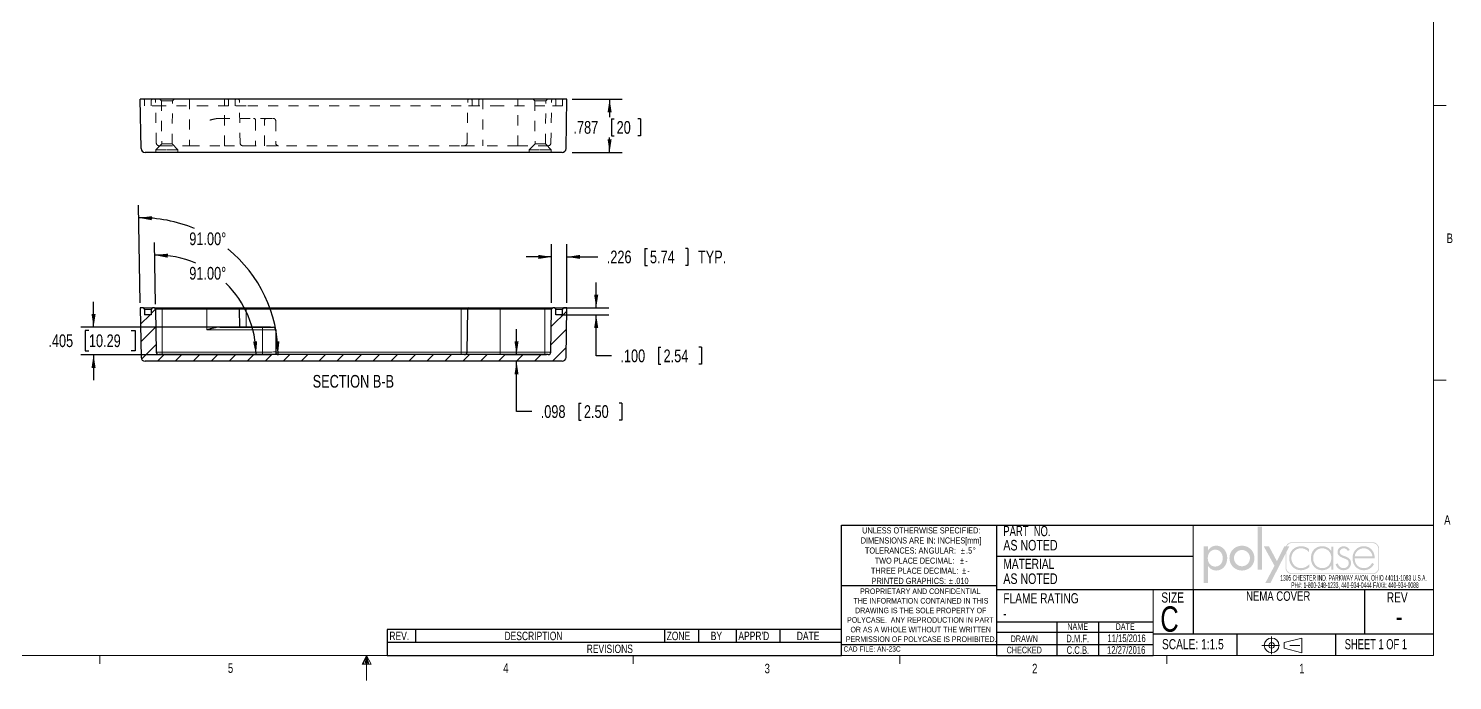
# Paper-space layout 'Sheet1' of a CAD drawing. Header units: inches. Extents: x 0.3 to 21.8, y 0.2 to 16.9.
# Drawn here: x 7.7 to 21.71, y 0.16 to 6.58 of the extents above; entities that cross this region are included whole.
import ezdxf

# ---------------------------------------------------------------- set-up
doc = ezdxf.new("R2010")
doc.units = ezdxf.units.IN
doc.header["$MEASUREMENT"] = 0
doc.linetypes.add('CENTERX2', pattern=[0.8, 0.5, -0.1, 0.1, -0.1])
doc.linetypes.add('HIDDEN', pattern=[0.075, 0.05, -0.025])
doc.layers.add('FORMAT', color=7, linetype='Continuous')
doc.layers.add('SLD-0', color=7, linetype='Continuous')
doc.styles.add('SLDTEXTSTYLE0', font='TXT', dxfattribs={"width": 0.525406})
doc.styles.add('SLDTEXTSTYLE1', font='TXT', dxfattribs={"width": 0.75})
doc.styles.add('SLDTEXTSTYLE2', font='TXT', dxfattribs={"width": 0.694444})
doc.styles.add('SLDTEXTSTYLE3', font='TXT', dxfattribs={"width": 0.6875})
doc.dimstyles.new('SLDDIMSTYLE0', dxfattribs={"dimtxt": 0.125, "dimasz": 0.13, "dimexe": 0, "dimexo": 0.0625, "dimgap": 0.03125, "dimtad": 0, "dimtih": 1, "dimtoh": 1, "dimdec": 3, "dimlfac": 1.5, "dimrnd": 1e-09, "dimzin": 12, "dimdsep": 46, "dimtxsty": 'SLDTEXTSTYLE1', "dimsah": 1, "dimcen": 0.09, "dimadec": 0, "dimazin": 3, "dimtfac": 1, "dimtdec": 3, "dimtofl": 0, "dimtmove": 0, "dimatfit": 3, "dimfxl": 0, "dimfrac": 2, "dimtolj": 1, "dimtzin": 12, "dimarcsym": 0})
doc.dimstyles.new('SLDDIMSTYLE2', dxfattribs={"dimtxt": 0.125, "dimasz": 0.13, "dimexe": 0, "dimexo": 0.0625, "dimgap": 0.03125, "dimtad": 0, "dimtih": 1, "dimtoh": 1, "dimdec": 3, "dimlfac": 1.5, "dimrnd": 1e-09, "dimzin": 12, "dimdsep": 46, "dimtxsty": 'SLDTEXTSTYLE1', "dimsah": 1, "dimcen": 0.09, "dimadec": 0, "dimazin": 3, "dimtfac": 1, "dimtdec": 3, "dimtmove": 0, "dimatfit": 0, "dimfxl": 0, "dimfrac": 2, "dimtolj": 1, "dimtzin": 12, "dimarcsym": 0})
doc.dimstyles.new('SLDDIMSTYLE3', dxfattribs={"dimtxt": 0.125, "dimasz": 0.13, "dimexe": 0, "dimexo": 0.0625, "dimgap": 0.03125, "dimtad": 0, "dimtih": 1, "dimtoh": 1, "dimdec": 3, "dimlfac": 1.5, "dimrnd": 1e-09, "dimzin": 4, "dimdsep": 46, "dimtxsty": 'SLDTEXTSTYLE1', "dimsah": 1, "dimcen": 0.09, "dimadec": 0, "dimazin": 1, "dimtfac": 1, "dimtdec": 3, "dimtmove": 0, "dimatfit": 0, "dimfxl": 0, "dimfrac": 2, "dimtolj": 1, "dimtzin": 12, "dimarcsym": 0})
doc.dimstyles.new('SLDDIMSTYLE7', dxfattribs={"dimtxt": 0.125, "dimasz": 0.13, "dimexe": 0, "dimexo": 0.0625, "dimgap": 0.03125, "dimtad": 0, "dimtih": 1, "dimtoh": 1, "dimdec": 4, "dimlfac": 1.5, "dimzin": 4, "dimdsep": 46, "dimtxsty": 'SLDTEXTSTYLE1', "dimsah": 1, "dimcen": 0.09, "dimazin": 1, "dimtfac": 1, "dimtofl": 0, "dimtmove": 0, "dimatfit": 3, "dimfxl": 0, "dimfrac": 2, "dimtolj": 1, "dimtzin": 12, "dimarcsym": 0})

# ---------------------------------------------------------------- blocks, each defined once
blk = doc.blocks.new('SW_NOTE_0')
at = {"color": 0, "linetype": 'Continuous', "lineweight": 0, "char_height": 0.055, "attachment_point": 2, "style": 'SLDTEXTSTYLE0'}
for s, insert in [('1305 CHESTER IND. PARKWAY AVON, OHIO 44011-1083 U.S.A.', (0.742, 0.071)), ('PH#: 1-800-248-1233, 440-934-0444 FAX#: 440-934-0088', (0.756, 0))]:
    blk.add_mtext(s, dxfattribs=dict(at, insert=insert))
blk = doc.blocks.new('Block2')
at = {"linetype": 'Continuous'}
blk.add_hatch(color=7, dxfattribs=at).paths.add_polyline_path([(1.559, 0.355), (1.559, 1.505), (1.44, 1.505), (1.44, 0.355)], flags=0)
h = blk.add_hatch(color=7, dxfattribs=at)
edge = h.paths.add_edge_path(flags=0)
edge.add_spline(control_points=[(0.122, 0.452), (0.17, 0.382), (0.245, 0.334), (0.333, 0.334)], knot_values=[4, 4, 4, 4, 5, 5, 5, 5], weights=[1, 1, 1, 1], degree=3, periodic=0)
edge.add_spline(control_points=[(0.333, 0.334), (0.523, 0.334), (0.629, 0.492), (0.629, 0.669)], knot_values=[3, 3, 3, 3, 4, 4, 4, 4], weights=[1, 1, 1, 1], degree=3, periodic=0)
edge.add_spline(control_points=[(0.629, 0.669), (0.629, 0.839), (0.517, 0.994), (0.338, 0.994)], knot_values=[2, 2, 2, 2, 3, 3, 3, 3], weights=[1, 1, 1, 1], degree=3, periodic=0)
edge.add_spline(control_points=[(0.338, 0.994), (0.245, 0.994), (0.171, 0.946), (0.122, 0.872)], knot_values=[1, 1, 1, 1, 2, 2, 2, 2], weights=[1, 1, 1, 1], degree=3, periodic=0)
edge.add_line((0.122, 0.872), (0.119, 0.872))
edge.add_line((0.119, 0.872), (0.119, 0.975))
edge.add_line((0.119, 0.975), (0, 0.975))
edge.add_line((0, 0.975), (0, 0))
edge.add_line((0, 0), (0.119, 0))
edge.add_line((0.119, 0), (0.119, 0.452))
edge.add_line((0.119, 0.452), (0.122, 0.452))
edge = h.paths.add_edge_path(flags=0)
edge.add_spline(control_points=[(0.113, 0.665), (0.113, 0.78), (0.185, 0.888), (0.309, 0.888), (0.437, 0.888), (0.51, 0.786), (0.51, 0.665)], knot_values=[0, 0, 0, 0, 1, 1, 1, 2, 2, 2, 2], weights=[1, 1, 1, 1, 1, 1, 1], degree=3, periodic=0)
edge.add_spline(control_points=[(0.51, 0.665), (0.51, 0.543), (0.439, 0.44), (0.309, 0.44), (0.183, 0.44), (0.113, 0.549), (0.113, 0.665)], knot_values=[2, 2, 2, 2, 3, 3, 3, 4, 4, 4, 4], weights=[1, 1, 1, 1, 1, 1, 1], degree=3, periodic=0)
h = blk.add_hatch(color=7, dxfattribs=at)
edge = h.paths.add_edge_path(flags=0)
edge.add_spline(control_points=[(0.69, 0.664), (0.69, 0.477), (0.836, 0.334), (1.022, 0.334), (1.207, 0.334), (1.353, 0.477), (1.353, 0.664)], knot_values=[0, 0, 0, 0, 1, 1, 1, 2, 2, 2, 2], weights=[1, 1, 1, 1, 1, 1, 1], degree=3, periodic=0)
edge.add_spline(control_points=[(1.353, 0.664), (1.353, 0.851), (1.207, 0.994), (1.022, 0.994), (0.836, 0.994), (0.69, 0.851), (0.69, 0.664)], knot_values=[2, 2, 2, 2, 3, 3, 3, 4, 4, 4, 4], weights=[1, 1, 1, 1, 1, 1, 1], degree=3, periodic=0)
edge = h.paths.add_edge_path(flags=0)
edge.add_spline(control_points=[(1.234, 0.664), (1.234, 0.547), (1.139, 0.448), (1.022, 0.448), (0.904, 0.448), (0.81, 0.547), (0.81, 0.664)], knot_values=[0, 0, 0, 0, 1, 1, 1, 2, 2, 2, 2], weights=[1, 1, 1, 1, 1, 1, 1], degree=3, periodic=0)
edge.add_spline(control_points=[(0.81, 0.664), (0.81, 0.782), (0.904, 0.88), (1.022, 0.88), (1.139, 0.88), (1.234, 0.782), (1.234, 0.664)], knot_values=[2, 2, 2, 2, 3, 3, 3, 4, 4, 4, 4], weights=[1, 1, 1, 1, 1, 1, 1], degree=3, periodic=0)
h = blk.add_hatch(color=7, dxfattribs=at)
edge = h.paths.add_edge_path(flags=0)
edge.add_spline(control_points=[(4.669, 0.413), (4.669, 0.316), (4.59, 0.237), (4.493, 0.237)], knot_values=[7, 7, 7, 7, 8, 8, 8, 8], weights=[1, 1, 1, 1], degree=3, periodic=0)
edge.add_line((4.493, 0.237), (2.356, 0.237))
edge.add_spline(control_points=[(2.356, 0.237), (2.259, 0.237), (2.18, 0.316), (2.18, 0.413)], knot_values=[1, 1, 1, 1, 2, 2, 2, 2], weights=[1, 1, 1, 1], degree=3, periodic=0)
edge.add_line((2.18, 0.413), (2.18, 0.781))
edge.add_line((2.18, 0.781), (1.778, 0))
edge.add_line((1.778, 0), (1.643, 0))
edge.add_line((1.643, 0), (1.887, 0.461))
edge.add_line((1.887, 0.461), (1.603, 0.975))
edge.add_line((1.603, 0.975), (1.742, 0.975))
edge.add_line((1.742, 0.975), (1.952, 0.582))
edge.add_line((1.952, 0.582), (2.146, 0.975))
edge.add_line((2.146, 0.975), (2.192, 0.975))
edge.add_spline(control_points=[(2.192, 0.975), (2.218, 1.041), (2.282, 1.087), (2.356, 1.087)], knot_values=[3.233464, 3.233464, 3.233464, 3.233464, 4, 4, 4, 4], weights=[1, 1, 1, 1], degree=3, periodic=0)
edge.add_line((2.356, 1.087), (4.493, 1.087))
edge.add_spline(control_points=[(4.493, 1.087), (4.59, 1.087), (4.669, 1.008), (4.669, 0.911)], knot_values=[5, 5, 5, 5, 6, 6, 6, 6], weights=[1, 1, 1, 1], degree=3, periodic=0)
edge.add_line((4.669, 0.911), (4.669, 0.413))
edge = h.paths.add_edge_path(flags=0)
edge.add_line((2.215, 0.975), (2.28, 0.975))
edge.add_line((2.28, 0.975), (2.201, 0.821))
edge.add_line((2.201, 0.821), (2.201, 0.413))
edge.add_spline(control_points=[(2.201, 0.413), (2.201, 0.327), (2.271, 0.258), (2.356, 0.258)], knot_values=[2, 2, 2, 2, 3, 3, 3, 3], weights=[1, 1, 1, 1], degree=3, periodic=0)
edge.add_line((2.356, 0.258), (4.493, 0.258))
edge.add_spline(control_points=[(4.493, 0.258), (4.579, 0.258), (4.649, 0.327), (4.649, 0.413)], knot_values=[4, 4, 4, 4, 5, 5, 5, 5], weights=[1, 1, 1, 1], degree=3, periodic=0)
edge.add_line((4.649, 0.413), (4.649, 0.911))
edge.add_spline(control_points=[(4.649, 0.911), (4.649, 0.997), (4.579, 1.066), (4.493, 1.066)], knot_values=[6, 6, 6, 6, 7, 7, 7, 7], weights=[1, 1, 1, 1], degree=3, periodic=0)
edge.add_line((4.493, 1.066), (2.356, 1.066))
edge.add_spline(control_points=[(2.356, 1.066), (2.293, 1.066), (2.239, 1.029), (2.215, 0.975)], knot_values=[0, 0, 0, 0, 0.732403, 0.732403, 0.732403, 0.732403], weights=[1, 1, 1, 1], degree=3, periodic=0)
h = blk.add_hatch(color=7, dxfattribs=at)
edge = h.paths.add_edge_path(flags=0)
edge.add_spline(control_points=[(2.806, 0.905), (2.745, 0.957), (2.672, 0.98), (2.593, 0.98)], knot_values=[8, 8, 8, 8, 9, 9, 9, 9], weights=[1, 1, 1, 1], degree=3, periodic=0)
edge.add_spline(control_points=[(2.593, 0.98), (2.413, 0.98), (2.278, 0.84), (2.278, 0.662)], knot_values=[7, 7, 7, 7, 8, 8, 8, 8], weights=[1, 1, 1, 1], degree=3, periodic=0)
edge.add_spline(control_points=[(2.278, 0.662), (2.278, 0.484), (2.41, 0.342), (2.592, 0.342)], knot_values=[6, 6, 6, 6, 7, 7, 7, 7], weights=[1, 1, 1, 1], degree=3, periodic=0)
edge.add_spline(control_points=[(2.592, 0.342), (2.674, 0.342), (2.752, 0.372), (2.814, 0.427)], knot_values=[5, 5, 5, 5, 6, 6, 6, 6], weights=[1, 1, 1, 1], degree=3, periodic=0)
edge.add_line((2.814, 0.427), (2.814, 0.507))
edge.add_spline(control_points=[(2.814, 0.507), (2.759, 0.44), (2.676, 0.398), (2.589, 0.398)], knot_values=[3, 3, 3, 3, 4, 4, 4, 4], weights=[1, 1, 1, 1], degree=3, periodic=0)
edge.add_spline(control_points=[(2.589, 0.398), (2.445, 0.398), (2.337, 0.523), (2.337, 0.662)], knot_values=[2, 2, 2, 2, 3, 3, 3, 3], weights=[1, 1, 1, 1], degree=3, periodic=0)
edge.add_spline(control_points=[(2.337, 0.662), (2.337, 0.802), (2.446, 0.925), (2.59, 0.925)], knot_values=[1, 1, 1, 1, 2, 2, 2, 2], weights=[1, 1, 1, 1], degree=3, periodic=0)
edge.add_spline(control_points=[(2.59, 0.925), (2.678, 0.925), (2.748, 0.889), (2.806, 0.825)], knot_values=[0, 0, 0, 0, 1, 1, 1, 1], weights=[1, 1, 1, 1], degree=3, periodic=0)
edge.add_line((2.806, 0.825), (2.806, 0.905))
h = blk.add_hatch(color=7, dxfattribs=at)
edge = h.paths.add_edge_path(flags=0)
edge.add_spline(control_points=[(3.392, 0.861), (3.34, 0.938), (3.25, 0.98), (3.156, 0.98)], knot_values=[6, 6, 6, 6, 7, 7, 7, 7], weights=[1, 1, 1, 1], degree=3, periodic=0)
edge.add_spline(control_points=[(3.156, 0.98), (2.972, 0.98), (2.857, 0.844), (2.857, 0.665)], knot_values=[5, 5, 5, 5, 6, 6, 6, 6], weights=[1, 1, 1, 1], degree=3, periodic=0)
edge.add_spline(control_points=[(2.857, 0.665), (2.857, 0.486), (2.973, 0.342), (3.159, 0.342)], knot_values=[4, 4, 4, 4, 5, 5, 5, 5], weights=[1, 1, 1, 1], degree=3, periodic=0)
edge.add_spline(control_points=[(3.159, 0.342), (3.249, 0.342), (3.347, 0.387), (3.392, 0.465)], knot_values=[3, 3, 3, 3, 4, 4, 4, 4], weights=[1, 1, 1, 1], degree=3, periodic=0)
edge.add_line((3.392, 0.465), (3.395, 0.465))
edge.add_line((3.395, 0.465), (3.395, 0.355))
edge.add_line((3.395, 0.355), (3.454, 0.355))
edge.add_line((3.454, 0.355), (3.454, 0.967))
edge.add_line((3.454, 0.967), (3.395, 0.967))
edge.add_line((3.395, 0.967), (3.395, 0.861))
edge.add_line((3.395, 0.861), (3.392, 0.861))
edge = h.paths.add_edge_path(flags=0)
edge.add_spline(control_points=[(3.398, 0.672), (3.398, 0.525), (3.314, 0.397), (3.157, 0.397), (3.009, 0.397), (2.916, 0.525), (2.916, 0.665)], knot_values=[0, 0, 0, 0, 1, 1, 1, 2, 2, 2, 2], weights=[1, 1, 1, 1, 1, 1, 1], degree=3, periodic=0)
edge.add_spline(control_points=[(2.916, 0.665), (2.916, 0.798), (3.013, 0.925), (3.153, 0.925), (3.302, 0.925), (3.398, 0.814), (3.398, 0.672)], knot_values=[2, 2, 2, 2, 3, 3, 3, 4, 4, 4, 4], weights=[1, 1, 1, 1, 1, 1, 1], degree=3, periodic=0)
h = blk.add_hatch(color=7, dxfattribs=at)
edge = h.paths.add_edge_path(flags=0)
edge.add_spline(control_points=[(3.731, 0.98), (3.793, 0.98), (3.861, 0.939), (3.887, 0.882)], knot_values=[11, 11, 11, 11, 12, 12, 12, 12], weights=[1, 1, 1, 1], degree=3, periodic=0)
edge.add_line((3.887, 0.882), (3.836, 0.856))
edge.add_spline(control_points=[(3.836, 0.856), (3.816, 0.898), (3.776, 0.925), (3.728, 0.925)], knot_values=[0, 0, 0, 0, 1, 1, 1, 1], weights=[1, 1, 1, 1], degree=3, periodic=0)
edge.add_spline(control_points=[(3.728, 0.925), (3.677, 0.925), (3.624, 0.882), (3.624, 0.829)], knot_values=[1, 1, 1, 1, 2, 2, 2, 2], weights=[1, 1, 1, 1], degree=3, periodic=0)
edge.add_spline(control_points=[(3.624, 0.829), (3.624, 0.682), (3.922, 0.754), (3.922, 0.533)], knot_values=[2, 2, 2, 2, 3, 3, 3, 3], weights=[1, 1, 1, 1], degree=3, periodic=0)
edge.add_spline(control_points=[(3.922, 0.533), (3.922, 0.42), (3.834, 0.342), (3.724, 0.342)], knot_values=[3, 3, 3, 3, 4, 4, 4, 4], weights=[1, 1, 1, 1], degree=3, periodic=0)
edge.add_spline(control_points=[(3.724, 0.342), (3.622, 0.342), (3.539, 0.404), (3.514, 0.503)], knot_values=[4, 4, 4, 4, 5, 5, 5, 5], weights=[1, 1, 1, 1], degree=3, periodic=0)
edge.add_line((3.514, 0.503), (3.572, 0.522))
edge.add_spline(control_points=[(3.572, 0.522), (3.595, 0.449), (3.644, 0.397), (3.724, 0.397)], knot_values=[6, 6, 6, 6, 7, 7, 7, 7], weights=[1, 1, 1, 1], degree=3, periodic=0)
edge.add_spline(control_points=[(3.724, 0.397), (3.801, 0.397), (3.862, 0.458), (3.862, 0.535)], knot_values=[7, 7, 7, 7, 8, 8, 8, 8], weights=[1, 1, 1, 1], degree=3, periodic=0)
edge.add_spline(control_points=[(3.862, 0.535), (3.862, 0.611), (3.804, 0.635), (3.743, 0.656)], knot_values=[8, 8, 8, 8, 9, 9, 9, 9], weights=[1, 1, 1, 1], degree=3, periodic=0)
edge.add_spline(control_points=[(3.743, 0.656), (3.659, 0.686), (3.564, 0.722), (3.564, 0.825)], knot_values=[9, 9, 9, 9, 10, 10, 10, 10], weights=[1, 1, 1, 1], degree=3, periodic=0)
edge.add_spline(control_points=[(3.564, 0.825), (3.564, 0.918), (3.642, 0.98), (3.731, 0.98)], knot_values=[10, 10, 10, 10, 11, 11, 11, 11], weights=[1, 1, 1, 1], degree=3, periodic=0)
h = blk.add_hatch(color=7, dxfattribs=at)
edge = h.paths.add_edge_path(flags=0)
edge.add_spline(control_points=[(4.554, 0.656), (4.555, 0.832), (4.445, 0.98), (4.26, 0.98)], knot_values=[6, 6, 6, 6, 7, 7, 7, 7], weights=[1, 1, 1, 1], degree=3, periodic=0)
edge.add_spline(control_points=[(4.26, 0.98), (4.081, 0.98), (3.963, 0.833), (3.963, 0.662)], knot_values=[5, 5, 5, 5, 6, 6, 6, 6], weights=[1, 1, 1, 1], degree=3, periodic=0)
edge.add_spline(control_points=[(3.963, 0.662), (3.963, 0.489), (4.078, 0.342), (4.26, 0.342)], knot_values=[4, 4, 4, 4, 5, 5, 5, 5], weights=[1, 1, 1, 1], degree=3, periodic=0)
edge.add_spline(control_points=[(4.26, 0.342), (4.38, 0.342), (4.478, 0.401), (4.534, 0.507)], knot_values=[3, 3, 3, 3, 4, 4, 4, 4], weights=[1, 1, 1, 1], degree=3, periodic=0)
edge.add_line((4.534, 0.507), (4.484, 0.537))
edge.add_spline(control_points=[(4.484, 0.537), (4.44, 0.454), (4.363, 0.398), (4.268, 0.398)], knot_values=[1, 1, 1, 1, 2, 2, 2, 2], weights=[1, 1, 1, 1], degree=3, periodic=0)
edge.add_spline(control_points=[(4.268, 0.398), (4.126, 0.398), (4.019, 0.501), (4.023, 0.656)], knot_values=[0, 0, 0, 0, 1, 1, 1, 1], weights=[1, 1, 1, 1], degree=3, periodic=0)
edge.add_line((4.023, 0.656), (4.554, 0.656))
edge = h.paths.add_edge_path(flags=0)
edge.add_spline(control_points=[(4.023, 0.712), (4.033, 0.827), (4.136, 0.925), (4.261, 0.925)], knot_values=[1, 1, 1, 1, 2, 2, 2, 2], weights=[1, 1, 1, 1], degree=3, periodic=0)
edge.add_spline(control_points=[(4.261, 0.925), (4.387, 0.925), (4.48, 0.824), (4.494, 0.712)], knot_values=[0, 0, 0, 0, 1, 1, 1, 1], weights=[1, 1, 1, 1], degree=3, periodic=0)
edge.add_line((4.494, 0.712), (4.023, 0.712))
blk = doc.blocks.new('POLYCASE LOGO')
at = {"color": 7, "linetype": 'Continuous', "xscale": 0.37, "yscale": 0.37, "zscale": 0.37}
blk.add_blockref('Block2', (0.101, -0.571), dxfattribs=at)
at = {"color": 7, "linetype": 'Continuous', "lineweight": 0}
blk.add_blockref('SW_NOTE_0', (0.835, -0.564), dxfattribs=at)
blk = doc.blocks.new('ThirdAngleProjectionBlock')
at = {"color": 7, "linetype": 'CENTERX2', "lineweight": 18}
for p, q in [((0.275, 0.506), (0.275, 0)), ((0, 0.253), (1.202, 0.253))]:
    blk.add_line(p, q, dxfattribs=at)
at = {"color": 7, "linetype": 'Continuous', "lineweight": 18}
for p, q in [((0.632, 0.332), (1.13, 0.459)), ((1.13, 0.459), (1.13, 0.048)), ((0.632, 0.332), (0.632, 0.174)), ((0.632, 0.174), (1.13, 0.048))]:
    blk.add_line(p, q, dxfattribs=at)
for radius in [0.206, 0.0789]:
    blk.add_circle((0.275, 0.253), radius, dxfattribs=at)
blk = doc.blocks.new('SW_NOTE_1')
at = {"layer": 'FORMAT', "color": 0, "char_height": 0.06, "attachment_point": 2, "style": 'SLDTEXTSTYLE1'}
for s, insert in [('UNLESS OTHERWISE SPECIFIED:', (0.567, 0.077)), ('DIMENSIONS ARE IN: INCHES[mm]', (0.565, -0.022)), ('TOLERANCES: ANGULAR:', (0.46, -0.121)), ('%%p', (0.976, -0.121)), ('.5', (1.038, -0.121)), ('%%d', (1.088, -0.121)), ('TWO PLACE DECIMAL:', (0.5, -0.221)), ('%%p', (0.968, -0.221)), ('-', (1.011, -0.221)), ('THREE PLACE DECIMAL:', (0.501, -0.32)), ('PRINTED GRAPHICS:', (0.444, -0.42)), ('.010', (0.962, -0.42)), ('%%p', (0.988, -0.32)), ('-', (1.031, -0.32)), ('%%p', (0.857, -0.42))]:
    blk.add_mtext(s, dxfattribs=dict(at, insert=insert))
blk = doc.blocks.new('SW_NOTE_2')
at = {"layer": 'FORMAT', "color": 0, "char_height": 0.055, "attachment_point": 2, "style": 'SLDTEXTSTYLE1'}
for s, insert in [('PROPRIETARY AND CONFIDENTIAL', (0.583, 0.071)), ('THE INFORMATION CONTAINED IN THIS', (0.589, -0.023)), ('DRAWING IS THE SOLE PROPERTY OF', (0.587, -0.118)), ('POLYCASE.  ANY REPRODUCTION IN PART', (0.583, -0.212)), ('PERMISSION OF POLYCASE IS PROHIBITED.', (0.592, -0.401)), ('OR AS A WHOLE WITHOUT THE WRITTEN', (0.587, -0.307))]:
    blk.add_mtext(s, dxfattribs=dict(at, insert=insert))
blk = doc.blocks.new('SW_TABLEANNOTATION_0')
at = {"layer": 'SLD-0', "color": 0}
for p, q in [((0, 0), (0, -0.253)), ((4.472, 0), (0, 0)), ((4.472, -0.253), (4.472, 0)), ((0, -0.124), (4.472, -0.124)), ((0.278, 0), (0.278, -0.124)), ((2.729, 0), (2.729, -0.124)), ((3.062, 0), (3.062, -0.124)), ((3.435, 0), (3.435, -0.124)), ((3.863, 0), (3.863, -0.124)), ((0, -0.253), (4.472, -0.253))]:
    blk.add_line(p, q, dxfattribs=at)
at = {"layer": 'SLD-0', "color": 0, "attachment_point": 1, "style": 'SLDTEXTSTYLE1'}
for s, insert, char_height in [('REV.', (0.021, -0.02), 0.0833), ('DESCRIPTION', (1.154, -0.02), 0.08333), ('ZONE', (2.75, -0.02), 0.0833), ('BY', (3.184, -0.02), 0.0833), ("APPR'D", (3.456, -0.02), 0.0833), ('DATE', (4.031, -0.02), 0.0833), ('REVISIONS', (1.963, -0.147), 0.0833)]:
    blk.add_mtext(s, dxfattribs=dict(at, insert=insert, char_height=char_height))
blk = doc.blocks.new('_D_14')
at = {"layer": 'SLD-0'}
for p, q in [((12.499, 3.372), (12.499, 3.622)), ((12.794, 3.372), (12.374, 3.372)), ((12.794, 3.307), (12.374, 3.307)), ((12.499, 2.812), (12.499, 3.307)), ((12.649, 2.812), (12.499, 2.812)), ((13.111, 2.896), (13.111, 2.727)), ((13.111, 2.896), (13.136, 2.896)), ((13.536, 2.896), (13.51, 2.896)), ((13.536, 2.896), (13.536, 2.727)), ((13.111, 2.727), (13.136, 2.727)), ((13.536, 2.727), (13.51, 2.727))]:
    blk.add_line(p, q, dxfattribs=at)
for points in [[(12.499, 3.372), (12.519, 3.502), (12.479, 3.502)], [(12.499, 3.307), (12.479, 3.177), (12.519, 3.177)]]:
    blk.add_solid(points, dxfattribs=at)
at = {"layer": 'SLD-0', "char_height": 0.125, "attachment_point": 1, "style": 'SLDTEXTSTYLE1'}
for s, insert in [('.098', (12.737, 2.874)), ('2.50', (13.162, 2.874))]:
    blk.add_mtext(s, dxfattribs=dict(at, insert=insert))
blk = doc.blocks.new('_D_15')
at = {"layer": 'SLD-0'}
for p, q in [((12.844, 3.882), (12.844, 4.46)), ((12.995, 3.882), (12.995, 4.46)), ((13.761, 4.419), (13.761, 4.251)), ((13.761, 4.419), (13.787, 4.419)), ((14.186, 4.419), (14.161, 4.419)), ((14.186, 4.419), (14.186, 4.251)), ((12.844, 4.335), (12.594, 4.335)), ((12.995, 4.335), (13.3, 4.335)), ((13.761, 4.251), (13.787, 4.251)), ((14.186, 4.251), (14.161, 4.251))]:
    blk.add_line(p, q, dxfattribs=at)
for points in [[(12.844, 4.335), (12.714, 4.355), (12.714, 4.315)], [(12.995, 4.335), (13.125, 4.315), (13.125, 4.355)]]:
    blk.add_solid(points, dxfattribs=at)
at = {"layer": 'SLD-0', "char_height": 0.125, "attachment_point": 1, "style": 'SLDTEXTSTYLE1'}
for s, insert in [('.226', (13.387, 4.397)), ('5.74', (13.812, 4.397)), ('TYP.', (14.284, 4.397))]:
    blk.add_mtext(s, dxfattribs=dict(at, insert=insert))
blk = doc.blocks.new('_D_16')
at = {"layer": 'SLD-0'}
for p, q in [((13.283, 3.832), (13.283, 4.082)), ((12.936, 3.832), (13.408, 3.832)), ((12.936, 3.765), (13.408, 3.765)), ((13.283, 3.361), (13.283, 3.765)), ((13.895, 3.446), (13.895, 3.277)), ((13.895, 3.446), (13.92, 3.446)), ((14.32, 3.446), (14.294, 3.446)), ((14.32, 3.446), (14.32, 3.277)), ((13.433, 3.361), (13.283, 3.361)), ((13.895, 3.277), (13.92, 3.277)), ((14.32, 3.277), (14.294, 3.277))]:
    blk.add_line(p, q, dxfattribs=at)
for points in [[(13.283, 3.832), (13.303, 3.962), (13.263, 3.962)], [(13.283, 3.765), (13.263, 3.635), (13.303, 3.635)]]:
    blk.add_solid(points, dxfattribs=at)
at = {"layer": 'SLD-0', "char_height": 0.125, "attachment_point": 1, "style": 'SLDTEXTSTYLE1'}
for s, insert in [('.100', (13.521, 3.423)), ('2.54', (13.946, 3.423))]:
    blk.add_mtext(s, dxfattribs=dict(at, insert=insert))
blk = doc.blocks.new('_D_17')
at = {"layer": 'SLD-0'}
for p, q in [((8.336, 3.642), (8.336, 3.892)), ((10.079, 3.642), (8.211, 3.642)), ((8.29, 3.609), (8.252, 3.609)), ((8.252, 3.609), (8.252, 3.41)), ((8.706, 3.609), (8.744, 3.609)), ((8.744, 3.609), (8.744, 3.41)), ((10.079, 3.372), (8.211, 3.372)), ((8.252, 3.41), (8.29, 3.41)), ((8.336, 3.372), (8.336, 3.122)), ((8.744, 3.41), (8.706, 3.41))]:
    blk.add_line(p, q, dxfattribs=at)
for points in [[(8.336, 3.642), (8.356, 3.772), (8.316, 3.772)], [(8.336, 3.372), (8.316, 3.242), (8.356, 3.242)]]:
    blk.add_solid(points, dxfattribs=at)
at = {"layer": 'SLD-0', "char_height": 0.125, "attachment_point": 1, "style": 'SLDTEXTSTYLE1'}
for s, insert in [('.405', (7.891, 3.572)), ('10.29', (8.29, 3.572))]:
    blk.add_mtext(s, dxfattribs=dict(at, insert=insert))
blk = doc.blocks.new('_D_18')
at = {"layer": 'SLD-0'}
blk.add_line((8.946, 3.869), (8.935, 4.478), dxfattribs=at)
for start, end in [(66.7454, 91), (0, 45.759)]:
    blk.add_arc((8.954, 3.372), 0.981, start, end, dxfattribs=at)
for points in [[(8.937, 4.353), (9.066, 4.327), (9.068, 4.367)], [(9.935, 3.372), (9.946, 3.504), (9.906, 3.501)]]:
    blk.add_solid(points, dxfattribs=at)
at = {"layer": 'SLD-0', "insert": (9.278, 4.236), "char_height": 0.125, "attachment_point": 1, "style": 'SLDTEXTSTYLE1'}
blk.add_mtext('91.00°', dxfattribs=at)
blk = doc.blocks.new('_D_19')
at = {"layer": 'SLD-0'}
blk.add_line((8.795, 3.882), (8.778, 4.845), dxfattribs=at)
for start, end in [(67.0885, 91), (0, 50.7015)]:
    blk.add_arc((8.804, 3.372), 1.348, start, end, dxfattribs=at)
for points in [[(8.78, 4.72), (8.909, 4.696), (8.911, 4.736)], [(10.151, 3.372), (10.165, 3.503), (10.125, 3.501)]]:
    blk.add_solid(points, dxfattribs=at)
at = {"layer": 'SLD-0', "insert": (9.278, 4.576), "char_height": 0.125, "attachment_point": 1, "style": 'SLDTEXTSTYLE1'}
blk.add_mtext('91.00°', dxfattribs=at)
blk = doc.blocks.new('_D_20')
at = {"layer": 'SLD-0'}
for p, q in [((13.045, 5.889), (13.54, 5.889)), ((13.415, 5.889), (13.415, 5.71)), ((13.433, 5.696), (13.433, 5.527)), ((13.433, 5.696), (13.459, 5.696)), ((13.72, 5.696), (13.694, 5.696)), ((13.72, 5.696), (13.72, 5.527)), ((13.415, 5.364), (13.415, 5.512)), ((13.433, 5.527), (13.459, 5.527)), ((13.72, 5.527), (13.694, 5.527)), ((13.045, 5.364), (13.54, 5.364))]:
    blk.add_line(p, q, dxfattribs=at)
for points in [[(13.415, 5.889), (13.395, 5.759), (13.435, 5.759)], [(13.415, 5.364), (13.435, 5.494), (13.395, 5.494)]]:
    blk.add_solid(points, dxfattribs=at)
at = {"layer": 'SLD-0', "char_height": 0.125, "attachment_point": 1, "style": 'SLDTEXTSTYLE1'}
for s, insert in [('.787', (13.059, 5.673)), ('20', (13.484, 5.673))]:
    blk.add_mtext(s, dxfattribs=dict(at, insert=insert))

psp = doc.layouts.new('Sheet1')

# ---------------------------------------------------------------- hatches: boundary and pattern name
at = {"linetype": 'Continuous', "lineweight": 18}
h = psp.add_hatch(dxfattribs=at)
h.set_pattern_fill('ANSI31', angle=3e-322, style=0)
edge = h.paths.add_edge_path(flags=0)
edge.add_line((12.951639, 3.818449), (12.951639, 3.765116))
edge.add_line((12.951639, 3.765116), (12.886305, 3.765116))
edge.add_line((12.886305, 3.765116), (12.886305, 3.818449))
edge.add_arc((12.872972, 3.818449), 0.013333, 0, 90)
edge.add_line((12.872972, 3.831783), (12.857408, 3.831783))
edge.add_arc((12.857408, 3.818449), 0.013333, 90, 179)
edge.add_line((12.844077, 3.818682), (12.836738, 3.398254))
edge.add_arc((12.810495, 3.398712), 0.026247, 270, 359, ccw=False)
edge.add_line((12.810495, 3.372465), (8.979974, 3.372465))
edge.add_arc((8.979974, 3.398712), 0.026247, 181, 270, ccw=False)
edge.add_line((8.953731, 3.398254), (8.946392, 3.818682))
edge.add_arc((8.933061, 3.818449), 0.013333, 1, 90)
edge.add_line((8.933061, 3.831783), (8.917497, 3.831783))
edge.add_arc((8.917497, 3.818449), 0.013333, 90, 180)
edge.add_line((8.904164, 3.818449), (8.904164, 3.765116))
edge.add_line((8.904164, 3.765116), (8.83883, 3.765116))
edge.add_line((8.83883, 3.765116), (8.83883, 3.818449))
edge.add_arc((8.825497, 3.818449), 0.013333, 0, 90)
edge.add_line((8.825497, 3.831783), (8.795497, 3.831783))
edge.add_line((8.795497, 3.831783), (8.803985, 3.345531))
edge.add_arc((8.843349, 3.346218), 0.03937, 181, 270)
edge.add_line((8.843349, 3.306848), (12.94712, 3.306848))
edge.add_arc((12.94712, 3.346218), 0.03937, 270, 359)
edge.add_line((12.986485, 3.345531), (12.994972, 3.831783))
edge.add_line((12.994972, 3.831783), (12.964972, 3.831783))
edge.add_arc((12.964972, 3.818449), 0.013333, 90, 180)

# ---------------------------------------------------------------- linework, layer by layer
at = {"color": 7, "linetype": 'Continuous', "lineweight": 18}
for p, q in [((21.52288, 0.410601), (21.52288, 16.660601)), ((21.52288, 5.827601), (21.64788, 5.827601)), ((21.52288, 3.119601), (21.64788, 3.119601)), ((21.52288, 0.410601), (0.52288, 0.410601)), ((8.39788, 0.410601), (8.39788, 0.325802)), ((11.02288, 0.410601), (10.980905, 0.324981)), ((10.980905, 0.324981), (11.066996, 0.324981)), ((11.02288, 0.410601), (10.98907, 0.324981)), ((11.02288, 0.410601), (11.008552, 0.324981)), ((11.02288, 0.410601), (11.02288, 0.162905)), ((11.02288, 0.410601), (11.066996, 0.324981)), ((11.02288, 0.410601), (11.045956, 0.324981)), ((11.02288, 0.410601), (11.035826, 0.324981)), ((13.64788, 0.410601), (13.64788, 0.325802)), ((16.27288, 0.410601), (16.27288, 0.325802)), ((18.89788, 0.410601), (18.89788, 0.325802))]:
    psp.add_line(p, q, dxfattribs=at)
at = {"color": 7, "linetype": 'Continuous', "lineweight": 25}
for p, q in [((8.979224, 5.888944), (8.795497, 5.888944)), ((8.803985, 5.402692), (8.795497, 5.888944)), ((12.811245, 5.888944), (8.979224, 5.888944)), ((12.994972, 5.888944), (12.811245, 5.888944)), ((12.986484, 5.402692), (12.994972, 5.888944)), ((8.979224, 5.364009), (8.843349, 5.364009)), ((12.811245, 5.364009), (8.979224, 5.364009)), ((12.947121, 5.364009), (12.811245, 5.364009)), ((8.795497, 3.831783), (8.803985, 3.345531)), ((8.825497, 3.831783), (8.795497, 3.831783)), ((8.825497, 3.831783), (8.917497, 3.831783)), ((8.83883, 3.818449), (8.83883, 3.765116)), ((8.904164, 3.818449), (8.904164, 3.765116)), ((8.933061, 3.831783), (8.917497, 3.831783)), ((8.933061, 3.831783), (9.011781, 3.831783)), ((8.946392, 3.818682), (8.953731, 3.398254)), ((9.011781, 3.831783), (9.45183, 3.831783)), ((9.45183, 3.831783), (9.757728, 3.831783)), ((9.757728, 3.831783), (9.836447, 3.831783)), ((9.774135, 3.642465), (9.771059, 3.818682)), ((9.836447, 3.831783), (11.954022, 3.831783)), ((11.954022, 3.831783), (12.032741, 3.831783)), ((12.012072, 3.398254), (12.01941, 3.818682)), ((12.032741, 3.831783), (12.338639, 3.831783)), ((12.338639, 3.831783), (12.778689, 3.831783)), ((12.778689, 3.831783), (12.857408, 3.831783)), ((12.836738, 3.398254), (12.844077, 3.818682)), ((12.872972, 3.831783), (12.857408, 3.831783)), ((12.872972, 3.831783), (12.964972, 3.831783)), ((12.886305, 3.765116), (12.886305, 3.818449)), ((12.951639, 3.765116), (12.951639, 3.818449)), ((12.994972, 3.831783), (12.964972, 3.831783)), ((12.986484, 3.345531), (12.994972, 3.831783)), ((8.904164, 3.765116), (8.83883, 3.765116)), ((12.951639, 3.765116), (12.886305, 3.765116)), ((9.578167, 3.642465), (9.99777, 3.642465)), ((9.99777, 3.642465), (10.102757, 3.642465)), ((10.129004, 3.616218), (10.129004, 3.398712)), ((12.810495, 3.372465), (8.979974, 3.372465)), ((12.947121, 3.306848), (8.843349, 3.306848))]:
    psp.add_line(p, q, dxfattribs=at)
at = {"color": 7, "linetype": 'HIDDEN', "lineweight": 18}
for p, q in [((8.987534, 5.888944), (9.002964, 5.873513)), ((9.112964, 5.873513), (9.128394, 5.888944)), ((9.279164, 5.888944), (9.279164, 5.429626)), ((9.624497, 5.429626), (9.624497, 5.888944)), ((12.165972, 5.888944), (12.165972, 5.429626)), ((12.511305, 5.429626), (12.511305, 5.888944)), ((12.662075, 5.888944), (12.677505, 5.873513)), ((12.787505, 5.873513), (12.802935, 5.888944)), ((8.83883, 5.822277), (8.83883, 5.87561)), ((9.011781, 5.822277), (8.83883, 5.822277)), ((8.904164, 5.822277), (8.904164, 5.87561)), ((8.953731, 5.455415), (8.946392, 5.875843)), ((9.002964, 5.873513), (9.057964, 5.873513)), ((9.002964, 5.873513), (9.006684, 5.447309)), ((9.45183, 5.822277), (9.011781, 5.822277)), ((9.057964, 5.873513), (9.112964, 5.873513)), ((9.109245, 5.447309), (9.112964, 5.873513)), ((9.663497, 5.822277), (9.45183, 5.822277)), ((9.663497, 5.822277), (9.663497, 5.87561)), ((9.836447, 5.822277), (9.663497, 5.822277)), ((9.72883, 5.822277), (9.72883, 5.87561)), ((9.778398, 5.455415), (9.771059, 5.875843)), ((11.954022, 5.822277), (9.836447, 5.822277)), ((12.126972, 5.822277), (11.954022, 5.822277)), ((12.012072, 5.455415), (12.01941, 5.875843)), ((12.061639, 5.822277), (12.061639, 5.87561)), ((12.126972, 5.822277), (12.126972, 5.87561)), ((12.338639, 5.822277), (12.126972, 5.822277)), ((12.778689, 5.822277), (12.338639, 5.822277)), ((12.677505, 5.873513), (12.732505, 5.873513)), ((12.677505, 5.873513), (12.681224, 5.447309)), ((12.732505, 5.873513), (12.787505, 5.873513)), ((12.951639, 5.822277), (12.778689, 5.822277)), ((12.783785, 5.447309), (12.787505, 5.873513)), ((12.836738, 5.455415), (12.844077, 5.875843)), ((12.886305, 5.822277), (12.886305, 5.87561)), ((12.951639, 5.822277), (12.951639, 5.87561)), ((9.578167, 5.699626), (9.99777, 5.699626)), ((9.930889, 5.679626), (9.930889, 5.429626)), ((9.99777, 5.699626), (10.102757, 5.699626)), ((10.018846, 5.429626), (10.018846, 5.679626)), ((10.129004, 5.673379), (10.129004, 5.455873)), ((9.006684, 5.447309), (8.949631, 5.390256)), ((8.949631, 5.390256), (9.057964, 5.390256)), ((8.949631, 5.390256), (8.949631, 5.364009)), ((8.979974, 5.429626), (9.011781, 5.429626)), ((9.006684, 5.447309), (9.057964, 5.447309)), ((9.011781, 5.429626), (9.279164, 5.429626)), ((9.057964, 5.447309), (9.109245, 5.447309)), ((9.057964, 5.390256), (9.166298, 5.390256)), ((9.166298, 5.390256), (9.109245, 5.447309)), ((9.166298, 5.364009), (9.166298, 5.390256)), ((9.279164, 5.429626), (9.624497, 5.429626)), ((9.624497, 5.429626), (9.80464, 5.429626)), ((9.80464, 5.429626), (9.836447, 5.429626)), ((9.836447, 5.429626), (11.954022, 5.429626)), ((11.954022, 5.429626), (11.985829, 5.429626)), ((11.985829, 5.429626), (12.165972, 5.429626)), ((12.511305, 5.429626), (12.165972, 5.429626)), ((12.511305, 5.429626), (12.778689, 5.429626)), ((12.681224, 5.447309), (12.624172, 5.390256)), ((12.624172, 5.390256), (12.732505, 5.390256)), ((12.624172, 5.390256), (12.624172, 5.364009)), ((12.681224, 5.447309), (12.732505, 5.447309)), ((12.732505, 5.447309), (12.783785, 5.447309)), ((12.732505, 5.390256), (12.840838, 5.390256)), ((12.778689, 5.429626), (12.810495, 5.429626)), ((12.840838, 5.390256), (12.783785, 5.447309)), ((12.840838, 5.364009), (12.840838, 5.390256))]:
    psp.add_line(p, q, dxfattribs=at)
at = {"color": 8, "linetype": 'Continuous', "lineweight": 18}
for p, q in [((8.904164, 3.818449), (8.83883, 3.818449)), ((9.011781, 3.818682), (8.946392, 3.818682)), ((9.011781, 3.818682), (9.011781, 3.831783)), ((9.011781, 3.398254), (9.011781, 3.818682)), ((9.45183, 3.818682), (9.011781, 3.818682)), ((9.45183, 3.818682), (9.45183, 3.831783)), ((9.45183, 3.616677), (9.45183, 3.818682)), ((9.771059, 3.818682), (9.45183, 3.818682)), ((9.836447, 3.818682), (9.771059, 3.818682)), ((9.836447, 3.831783), (9.836447, 3.818682)), ((9.836447, 3.642465), (9.836447, 3.818682)), ((11.954022, 3.818682), (9.836447, 3.818682)), ((11.954022, 3.831783), (11.954022, 3.818682)), ((11.954022, 3.398254), (11.954022, 3.818682)), ((12.01941, 3.818682), (11.954022, 3.818682)), ((12.338639, 3.818682), (12.01941, 3.818682)), ((12.338639, 3.831783), (12.338639, 3.818682)), ((12.338639, 3.398254), (12.338639, 3.818682)), ((12.778689, 3.818682), (12.338639, 3.818682)), ((12.778689, 3.831783), (12.778689, 3.818682)), ((12.778689, 3.398254), (12.778689, 3.818682)), ((12.844077, 3.818682), (12.778689, 3.818682)), ((12.951639, 3.818449), (12.886305, 3.818449)), ((9.99777, 3.616677), (9.45183, 3.616677)), ((9.99777, 3.642465), (9.99777, 3.616677)), ((9.99777, 3.398254), (9.99777, 3.616677)), ((8.953731, 3.398254), (9.011781, 3.398254)), ((9.011781, 3.398254), (9.011781, 3.372465)), ((9.011781, 3.398254), (9.99777, 3.398254)), ((9.99777, 3.398254), (9.99777, 3.372465)), ((10.129008, 3.398254), (11.954022, 3.398254)), ((11.954022, 3.398254), (12.012072, 3.398254)), ((11.954022, 3.372465), (11.954022, 3.398254)), ((12.012072, 3.398254), (12.338639, 3.398254)), ((12.338639, 3.372465), (12.338639, 3.398254)), ((12.338639, 3.398254), (12.778689, 3.398254)), ((12.778689, 3.372465), (12.778689, 3.398254)), ((12.778689, 3.398254), (12.836738, 3.398254))]:
    psp.add_line(p, q, dxfattribs=at)
at = {"color": 7, "linetype": 'HIDDEN', "lineweight": 18}
for centre, radius, start, end in [((8.825497, 5.87561), 0.013333, 0, 90), ((8.917497, 5.87561), 0.013333, 90, 180), ((8.933061, 5.87561), 0.013333, 1, 90), ((9.650164, 5.87561), 0.013333, 0, 90), ((9.742164, 5.87561), 0.013333, 90, 180), ((9.757728, 5.87561), 0.013333, 1, 90), ((12.032741, 5.87561), 0.013333, 90, 179), ((12.048305, 5.87561), 0.013333, 0, 90), ((12.140305, 5.87561), 0.013333, 90, 180), ((12.857408, 5.87561), 0.013333, 90, 179), ((12.872972, 5.87561), 0.013333, 0, 90), ((12.964972, 5.87561), 0.013333, 90, 180), ((9.910888, 5.679626), 0.02, 0, 90), ((10.038846, 5.679626), 0.02, 90, 180), ((10.102757, 5.673379), 0.026247, 0, 90), ((8.979974, 5.455873), 0.026247, 181, 270), ((9.80464, 5.455873), 0.026247, 181, 270), ((10.155251, 5.455873), 0.026247, 180, 270), ((11.985829, 5.455873), 0.026247, 270, 359), ((12.810495, 5.455873), 0.026247, 270, 359)]:
    psp.add_arc(centre, radius, start, end, dxfattribs=at)
at = {"color": 7, "linetype": 'Continuous', "lineweight": 25}
for centre, radius, start, end in [((8.843349, 5.403379), 0.03937, 181, 270), ((12.94712, 5.403379), 0.03937, 270, 359), ((8.825497, 3.818449), 0.013333, 0, 90), ((8.917497, 3.818449), 0.013333, 90, 180), ((8.933061, 3.818449), 0.013333, 1, 90), ((9.757728, 3.818449), 0.013333, 1, 90), ((12.032741, 3.818449), 0.013333, 90, 179), ((12.857408, 3.818449), 0.013333, 90, 179), ((12.872972, 3.818449), 0.013333, 0, 90), ((12.964972, 3.818449), 0.013333, 90, 180), ((10.102757, 3.616218), 0.026247, 0, 90), ((8.979974, 3.398712), 0.026247, 181, 270), ((10.155251, 3.398712), 0.026247, 180, 270), ((11.985829, 3.398712), 0.026247, 270, 359), ((12.810495, 3.398712), 0.026247, 270, 359), ((8.843349, 3.346218), 0.03937, 181, 270), ((12.94712, 3.346218), 0.03937, 270, 359)]:
    psp.add_arc(centre, radius, start, end, dxfattribs=at)
at = {"color": 8, "linetype": 'Continuous', "lineweight": 18}
for centre, start_param, end_param in [((9.99777, 3.616218), 0, 1.570796327), ((9.99777, 3.398712), 4.71238898, 6.283185307)]:
    psp.add_ellipse(centre, major_axis=(0.131234, 0), ratio=0.003490481, start_param=start_param, end_param=end_param, dxfattribs=at)
at = {"color": 7, "linetype": 'HIDDEN', "lineweight": 18}
psp.add_open_spline([(9.578167, 5.699626), (9.567901, 5.699626), (9.557567, 5.698584), (9.53667, 5.695427), (9.526062, 5.693276), (9.504908, 5.688395), (9.494338, 5.685659), (9.473141, 5.679905), (9.462459, 5.676868), (9.45183, 5.673838)], degree=3, knots=[0, 0, 0, 0, 0.25, 0.25, 0.5, 0.5, 0.75, 0.75, 1, 1, 1, 1], dxfattribs=at)
at = {"color": 7, "linetype": 'Continuous', "lineweight": 25}
psp.add_open_spline([(9.578167, 3.642465), (9.567901, 3.642465), (9.557567, 3.641423), (9.53667, 3.638266), (9.526062, 3.636115), (9.504908, 3.631234), (9.494338, 3.628498), (9.473141, 3.622744), (9.462459, 3.619707), (9.45183, 3.616677)], degree=3, knots=[0, 0, 0, 0, 0.25, 0.25, 0.5, 0.5, 0.75, 0.75, 1, 1, 1, 1], dxfattribs=at)
at = {"layer": 'SLD-0', "color": 7}
for p, q in [((15.698215, 0.410601), (15.698215, 1.693821)), ((15.698215, 1.693821), (21.52288, 1.693821)), ((17.224255, 1.693821), (17.224255, 0.410601)), ((19.159705, 1.38363), (17.224255, 1.38363)), ((17.224255, 1.096647), (15.698215, 1.096647)), ((17.224255, 1.058595), (18.76416, 1.058595)), ((18.76416, 1.058595), (21.52288, 1.058595)), ((19.159705, 1.058595), (19.159705, 0.623487)), ((20.844699, 1.058595), (20.844699, 0.623487)), ((18.76416, 0.739326), (17.224255, 0.739326)), ((17.816584, 0.739326), (17.816584, 0.410601)), ((18.228208, 0.739326), (18.228208, 0.410601)), ((17.224255, 0.637666), (18.76416, 0.637666)), ((18.76416, 0.623487), (21.52288, 0.623487)), ((19.587296, 0.623487), (19.587296, 0.410601)), ((20.559209, 0.623487), (20.559209, 0.410601)), ((15.698215, 0.518542), (18.76416, 0.518542)), ((17.224255, 0.410601), (18.76416, 0.410601))]:
    psp.add_line(p, q, dxfattribs=at)
at = {"layer": 'SLD-0', "color": 7, "lineweight": 18}
for p, q in [((19.159705, 1.058595), (19.159705, 1.693821)), ((18.76416, 1.058595), (18.76416, 0.410601))]:
    psp.add_line(p, q, dxfattribs=at)

# ---------------------------------------------------------------- block references
at = {"color": 7, "linetype": 'Continuous'}
psp.add_blockref('POLYCASE LOGO', (19.159705, 1.693821), dxfattribs=at)
at = {"color": 7, "linetype": 'Continuous', "xscale": 0.35, "yscale": 0.35, "zscale": 0.35}
psp.add_blockref('ThirdAngleProjectionBlock', (19.834106, 0.420365), dxfattribs=at)
at = {"layer": 'FORMAT', "color": 7}
for name, p in [('SW_NOTE_1', (15.915787, 1.594392)), ('SW_NOTE_2', (15.890054, 0.998917))]:
    psp.add_blockref(name, p, dxfattribs=at)
at = {"layer": 'SLD-0'}
psp.add_blockref('SW_TABLEANNOTATION_0', (11.226351, 0.663999), dxfattribs=at)

# ---------------------------------------------------------------- texts
at = {"color": 7, "linetype": 'Continuous', "lineweight": 0, "char_height": 0.09375, "attachment_point": 1, "style": 'SLDTEXTSTYLE1'}
for s, insert in [('B', (21.65336, 4.565763)), ('A', (21.628709, 1.791153)), ('5', (9.658069, 0.331989)), ('4', (12.367957, 0.331989)), ('3', (14.940539, 0.327999)), ('2', (17.57296, 0.327999)), ('1', (20.202292, 0.327999))]:
    psp.add_mtext(s, dxfattribs=dict(at, insert=insert))
at = {"layer": 'FORMAT', "color": 7}
for s, insert, char_height, attachment_point, style in [('PART  NO.', (17.29014, 1.684789), 0.1, 1, 'SLDTEXTSTYLE2'), ('AS NOTED', (17.29014, 1.547844), 0.1041667, 1, 'SLDTEXTSTYLE1'), ('MATERIAL', (17.29014, 1.362283), 0.1, 1, 'SLDTEXTSTYLE1'), ('AS NOTED', (17.29014, 1.217814), 0.1041667, 1, 'SLDTEXTSTYLE1'), ('FLAME RATING', (17.29014, 1.023057), 0.1, 1, 'SLDTEXTSTYLE1'), ('SIZE', (18.844911, 1.030799), 0.1, 1, 'SLDTEXTSTYLE1'), ('NEMA COVER', (19.995122, 1.041648), 0.09375, 2, 'SLDTEXTSTYLE1'), ('REV', (21.0636, 1.031683), 0.1, 1, 'SLDTEXTSTYLE1'), ('C', (18.835132, 0.893454), 0.25, 1, 'SLDTEXTSTYLE1'), ('-', (17.29014, 0.869038), 0.09375, 1, 'SLDTEXTSTYLE1'), ('NAME', (18.021925, 0.727084), 0.065, 2, 'SLDTEXTSTYLE1'), ('DATE', (18.489427, 0.727084), 0.065, 2, 'SLDTEXTSTYLE1'), ('-', (21.186985, 0.892889), 0.2, 2, 'SLDTEXTSTYLE1'), ('DRAWN', (17.36238, 0.606683), 0.065, 1, 'SLDTEXTSTYLE1'), ('D.M.F.', (18.022013, 0.614636), 0.075, 2, 'SLDTEXTSTYLE1'), ('11/15/2016', (18.502978, 0.616796), 0.075, 2, 'SLDTEXTSTYLE1'), ('SCALE: 1:1.5', (18.851567, 0.570626), 0.1, 1, 'SLDTEXTSTYLE1'), ('SHEET 1 OF 1', (20.650081, 0.570951), 0.1, 1, 'SLDTEXTSTYLE3'), ('CAD FILE: AN-23C', (15.717496, 0.49958), 0.05208333, 1, 'SLDTEXTSTYLE1'), ('CHECKED', (17.323048, 0.495949), 0.065, 1, 'SLDTEXTSTYLE1'), ('C.C.B.', (18.024018, 0.500334), 0.075, 2, 'SLDTEXTSTYLE1'), ('12/27/2016', (18.499432, 0.501062), 0.075, 2, 'SLDTEXTSTYLE1')]:
    psp.add_mtext(s, dxfattribs=dict(at, insert=insert, char_height=char_height, attachment_point=attachment_point, style=style))
at = {"layer": 'SLD-0', "insert": (10.892847, 3.17223), "char_height": 0.125, "attachment_point": 2, "style": 'SLDTEXTSTYLE1'}
psp.add_mtext('SECTION B-B', dxfattribs=at)

# ---------------------------------------------------------------- dimensions: what is measured, and where the dimension line sits
at = {"layer": 'SLD-0'}
for base, p1, p2, dimstyle, picture, middle in [((13.41492, 5.364009), (12.994972, 5.888944), (12.994972, 5.364009), 'SLDDIMSTYLE0', '_D_20', (13.41492, 5.611232)), ((13.283128, 3.765116), (12.886305, 3.831783), (12.886305, 3.765116), 'SLDDIMSTYLE3', '_D_16', (13.283128, 3.361237)), ((8.336488, 3.642465), (10.129004, 3.372465), (10.129004, 3.642465), 'SLDDIMSTYLE2', '_D_17', (8.336488, 3.509614)), ((12.499211, 3.372465), (12.844305, 3.306848), (12.844305, 3.372465), 'SLDDIMSTYLE2', '_D_14', (12.499211, 2.811603))]:
    dim = psp.add_linear_dim(base=base, p1=p1, p2=p2, angle=90, dimstyle=dimstyle, dxfattribs=at)
    dim.commit()
    dim.dimension.update_dxf_attribs({"geometry": picture, "text_midpoint": middle, "dimtype": 160})
for base, line2, picture, middle in [((10.021358, 3.949457), ((8.795497, 3.831783), (8.803985, 3.345531)), '_D_19', (9.51886, 4.514543)), ((9.8577, 3.753746), ((8.946392, 3.818682), (8.953731, 3.398254)), '_D_18', (9.51886, 4.17425))]:
    dim = psp.add_angular_dim_2l(base=base, line1=((8.979974, 3.372465), (12.810495, 3.372465)), line2=line2, dimstyle='SLDDIMSTYLE7', dxfattribs=at)
    dim.commit()
    dim.dimension.update_dxf_attribs({"geometry": picture, "text_midpoint": middle, "dimtype": 162})
dim = psp.add_linear_dim(base=(12.844305, 4.335106), p1=(12.994972, 3.831783), p2=(12.844305, 3.831783), text='<> TYP.', dimstyle='SLDDIMSTYLE2', dxfattribs=at)
dim.commit()
dim.dimension.update_dxf_attribs({"geometry": '_D_15', "text_midpoint": (13.992517, 4.335106), "dimtype": 160})

doc.saveas('drawing.dxf')
